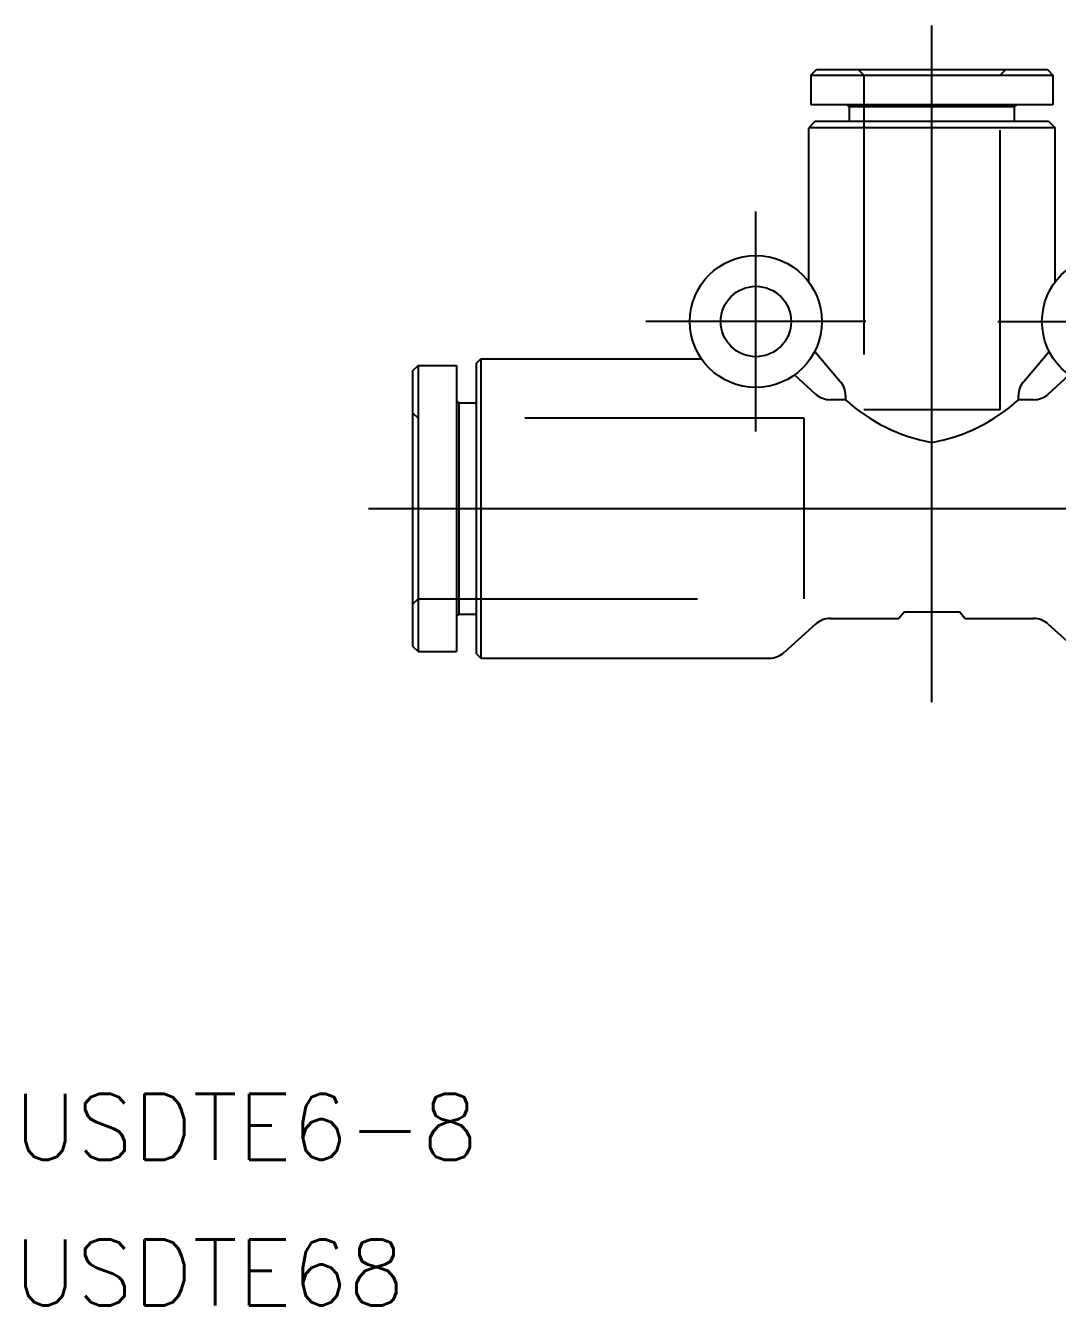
# Model space of a CAD drawing. Extents: x -41.2 to 54, y -36.2 to 21.9.
# Drawn here: x -41.2 to 5.7, y -36.2 to 21.9 of the extents above; entities that cross this region are included whole.
import ezdxf

# ---------------------------------------------------------------- set-up
doc = ezdxf.new("R2010")
doc.units = 0
doc.linetypes.add('CENTER', pattern=[50.8, 31.75, -6.35, 6.35, -6.35])
doc.linetypes.add('DASHED', pattern=[19.05, 12.7, -6.35])
doc.layers.get('0').update_dxf_attribs({"linetype": 'CONTINUOUS'})
doc.layers.add('CENTER', color=1, linetype='CENTER')
doc.styles.get("Standard").update_dxf_attribs({"font": 'txt.shx', "height": 3, "bigfont": 'bigfont.shx'})

msp = doc.modelspace()

# ---------------------------------------------------------------- linework, layer by layer
at = {"color": 7, "linetype": 'CONTINUOUS'}
for p, q in [((-5.5, 19.7), (-5.25, 19.95)), ((-5.25, 19.95), (5.25, 19.95)), ((5.25, 19.95), (5.5, 19.7)), ((-5.5, 19.7), (5.5, 19.7)), ((-5.5, 19.7), (-5.5, 18.35)), ((5.5, 19.7), (5.5, 18.35)), ((5.5, 18.35), (-5.5, 18.35)), ((-3.75, 18.25), (-3.85, 18.35)), ((3.75, 18.25), (-3.75, 18.25)), ((-3.75, 17.6), (-3.75, 18.25)), ((3.75, 18.25), (3.85, 18.35)), ((3.75, 17.6), (3.75, 18.25)), ((-5.3, 17.6), (-5.6, 17.3)), ((-5.3, 17.6), (5.3, 17.6)), ((5.3, 17.6), (5.6, 17.3)), ((-5.6, 10.3), (-5.6, 17.3)), ((5.6, 17.3), (-5.6, 17.3)), ((5.6, 10.3), (5.6, 17.3)), ((-5.327, 7.138), (-5.312, 7.121)), ((-5.312, 7.121), (-4.169, 5.779)), ((4.169, 5.779), (5.312, 7.121)), ((5.312, 7.121), (5.327, 7.138)), ((-23.6, 6.25), (-23.35, 6.5)), ((-23.35, 6.5), (-23.35, -6.5)), ((-23.35, 6.5), (-21.6, 6.5)), ((-21.6, 6.5), (-21.6, -6.5)), ((-20.7, 6.6), (-20.5, 6.8)), ((-20.7, -6.6), (-20.7, 6.6)), ((-20.5, 6.8), (-20.5, -6.8)), ((-20.5, 6.8), (-10.472, 6.8)), ((-23.6, 6.25), (-23.6, -6.25)), ((-6.24, 6.07), (-5.285, 5.203)), ((5.285, 5.203), (6.24, 6.07)), ((-21.5, 4.8), (-21.6, 4.9)), ((-21.5, 4.8), (-21.5, -4.8)), ((-21.5, 4.8), (-20.7, 4.8)), ((-3.929, 4.943), (-4.616, 4.943)), ((-3.929, 5.135), (-3.929, 4.943)), ((3.929, 4.943), (3.929, 5.135)), ((4.616, 4.943), (3.929, 4.943)), ((-21.5, -4.8), (-21.6, -4.9)), ((-21.5, -4.8), (-20.7, -4.8)), ((-4.616, -5), (-1.5, -5)), ((-1.25, -4.7), (-1.5, -5)), ((-1.25, -4.7), (1.25, -4.7)), ((1.5, -5), (1.25, -4.7)), ((1.5, -5), (4.616, -5)), ((-5.285, -5.257), (-6.715, -6.543)), ((5.285, -5.257), (6.715, -6.543)), ((-23.6, -6.25), (-23.35, -6.5)), ((-23.35, -6.5), (-21.6, -6.5)), ((-20.7, -6.6), (-20.5, -6.8)), ((-20.5, -6.8), (-7.384, -6.8))]:
    msp.add_line(p, q, dxfattribs=at)
at = {"color": 3, "linetype": 'DASHED'}
for p, q in [((-3.35, 19.95), (-3.1, 19.7)), ((3.1, 19.7), (3.35, 19.95)), ((-3.1, 19.7), (-3.1, 4.5)), ((3.1, 4.5), (3.1, 19.7)), ((-23.35, 4.1), (-23.6, 4.35)), ((-5.8, 4.1), (-23.35, 4.1)), ((-5.8, -4.1), (-5.8, 4.1)), ((-3.1, 4.5), (3.1, 4.5)), ((-23.6, -4.35), (-23.35, -4.1)), ((-23.35, -4.1), (-5.8, -4.1))]:
    msp.add_line(p, q, dxfattribs=at)
at = {"color": 7, "linetype": 'CONTINUOUS'}
for centre, radius in [((-8, 8.5), 3), ((8, 8.5), 3), ((-8, 8.5), 1.6)]:
    msp.add_circle(centre, radius, dxfattribs=at)
for centre, radius, start, end in [((-4.92, 5.134), 0.991, 0.08369, 40.6444), ((4.92, 5.134), 0.991, 139.3556, 179.91631), ((-4.615, 5.938), 0.995, 227.652, 269.94452), ((1.434, 10.842), 7.972, 227.72399, 259.63925), ((-1.434, 10.842), 7.972, 280.36075, 312.27601), ((4.615, 5.938), 0.995, 270.05548, 312.348), ((-4.616, -6), 1, 90, 131.98721), ((4.616, -6), 1, 48.01279, 90), ((-7.384, -5.8), 1, 270, 311.98721)]:
    msp.add_arc(centre, radius, start, end, dxfattribs=at)
at = {"layer": 'CENTER', "color": 1, "linetype": 'CENTER'}
for p, q in [((0, -8.8), (0, 21.95)), ((-8, 3.5), (-8, 13.5)), ((-3, 8.5), (-13, 8.5)), ((3, 8.5), (13, 8.5)), ((-25.6, 0), (25.6, 0))]:
    msp.add_line(p, q, dxfattribs=at)

# ---------------------------------------------------------------- texts
at = {"color": 7, "linetype": 'CONTINUOUS'}
for s, p in [('USDTE6-8', (-41.701, -29.611)), ('USDTE68', (-41.701, -36.223))]:
    msp.add_text(s, height=3, dxfattribs=at).set_placement(p)

doc.saveas('drawing.dxf')
